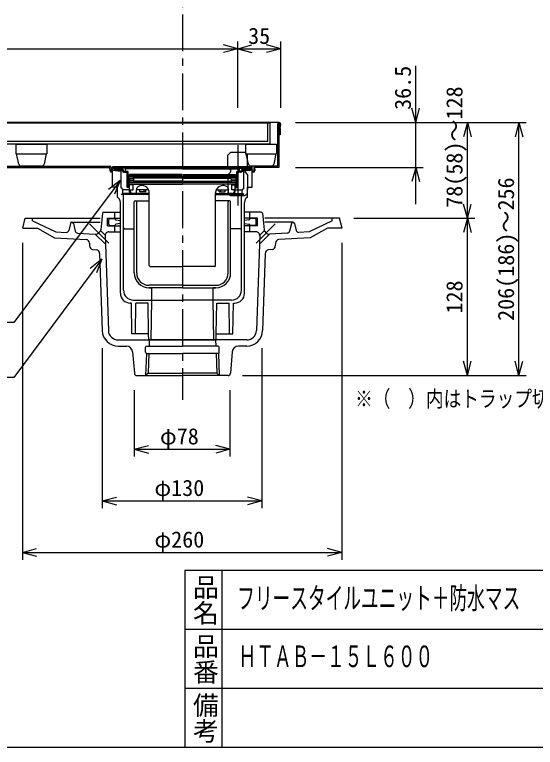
# Model space of a CAD drawing. Units: millimetres, scale not verified. Extents: x -819 to 819, y -558 to 522.
# Drawn here: x 80 to 504, y -558 to 38 of the extents above; entities that cross this region are included whole.
import ezdxf
from ezdxf.enums import TextEntityAlignment as Align

# ---------------------------------------------------------------- set-up
doc = ezdxf.new("R2010")
doc.units = ezdxf.units.MM
doc.header["$LTSCALE"] = 6
for name, pattern in [('CHAIN1', [8, 5, -1, 1, -1]), ('CHAIN2', [12, 9, -1, 1, -1]), ('DASHED2', [3, 2, -1])]:
    doc.linetypes.add(name, pattern=pattern)
for name, color, linetype in [('0-0_計極細', 2, 'Continuous'), ('0-1_計細線', 3, 'Continuous'), ('0-5_寸法線', 7, 'Continuous'), ('0-7_枠細線', 5, 'Continuous'), ('0-8_枠中線', 5, 'Continuous')]:
    doc.layers.add(name, color=color, linetype=linetype)
doc.styles.add('@ＭＳ ゴシック', font='')
doc.styles.add('ＭＳ ゴシック', font='')
doc.styles.get('@ＭＳ ゴシック').set_extended_font_data('@MS Gothic')
doc.styles.get('ＭＳ ゴシック').set_extended_font_data('MS Gothic')

msp = doc.modelspace()

# ---------------------------------------------------------------- linework, layer by layer
at = {"layer": '0-0_計極細', "linetype": 'CHAIN1'}
for p, q in [((217, 326.656), (217, -274.997)), ((156.959, -147.49), (141.425, -131.955)), ((277.041, -147.49), (292.575, -131.955))]:
    msp.add_line(p, q, dxfattribs=at)
at = {"layer": '0-0_計極細', "linetype": 'CHAIN2'}
msp.add_line((262, -67.844), (262, -116.97), dxfattribs=at)
at = {"layer": '0-0_計極細'}
for p, q in [((167.021, -86.637), (160.1, -85.651)), ((167.021, -87.344), (160.1, -86.358)), ((160.182, -86.37), (160.1, -86.37)), ((166.501, -87.27), (160.1, -87.27)), ((160.1, -88.044), (167.021, -88.844)), ((167.021, -88.17), (161.19, -88.17)), ((217, -86.344), (164.964, -86.344)), ((217, -86.637), (167.021, -86.637)), ((167.021, -102.658), (167.021, -87.337)), ((169.759, -89.137), (170.95, -89.137)), ((170.5, -89.137), (170.5, -86.637)), ((170.55, -88.937), (170.55, -87.637)), ((217, -87.137), (171.05, -87.137)), ((217, -86.344), (269.036, -86.344)), ((217, -86.637), (266.979, -86.637)), ((217, -87.137), (262.95, -87.137)), ((264.241, -89.137), (263.05, -89.137)), ((263.45, -88.937), (263.45, -87.637)), ((263.5, -89.137), (263.5, -86.637)), ((266.979, -86.637), (273.9, -85.651)), ((266.979, -87.344), (273.9, -86.358)), ((266.979, -102.658), (266.979, -87.337)), ((273.9, -88.044), (266.979, -88.844)), ((266.979, -88.17), (272.81, -88.17)), ((267.499, -87.27), (273.9, -87.27)), ((273.818, -86.37), (273.9, -86.37)), ((169.759, -89.837), (170.95, -89.837)), ((172, -102.137), (172, -90.887)), ((172.7, -101.437), (172.7, -90.887)), ((173.65, -95.23), (172.85, -93.73)), ((217, -93.73), (172.85, -93.73)), ((216.8, -92.637), (173.2, -92.637)), ((173.5, -93.536), (173.5, -92.637)), ((173.5, -93.536), (217, -93.536)), ((177.411, -95.07), (173.564, -95.07)), ((173.65, -95.23), (173.65, -98.03)), ((216.8, -91.637), (173.8, -91.637)), ((173.8, -92.637), (173.8, -91.637)), ((177.25, -93.73), (177.25, -94.23)), ((177.25, -95.23), (177.75, -94.73)), ((177.25, -95.23), (177.25, -96.53)), ((260.5, -93.536), (217, -93.536)), ((217, -93.73), (261.15, -93.73)), ((217.2, -91.637), (260.2, -91.637)), ((217.2, -92.637), (260.8, -92.637)), ((256.75, -95.23), (256.25, -94.73)), ((256.589, -95.07), (260.436, -95.07)), ((256.75, -93.73), (256.75, -94.23)), ((256.75, -95.23), (256.75, -96.53)), ((260.2, -92.637), (260.2, -91.637)), ((260.35, -95.23), (261.15, -93.73)), ((260.35, -95.23), (260.35, -98.03)), ((260.5, -93.536), (260.5, -92.637)), ((261.3, -101.437), (261.3, -90.887)), ((262, -102.137), (262, -90.887)), ((264.241, -89.837), (263.05, -89.837)), ((176.75, -100.137), (172.7, -100.137)), ((173.5, -98.136), (217, -98.136)), ((173.5, -99.636), (173.5, -98.136)), ((173.5, -99.636), (176.75, -99.636)), ((177.289, -96.57), (173.65, -96.57)), ((217, -98.03), (173.65, -98.03)), ((174, -106.137), (174, -100.137)), ((177.25, -97.53), (177.25, -98.03)), ((217, -97.03), (177.75, -97.03)), ((217, -97.03), (256.25, -97.03)), ((217, -98.03), (260.35, -98.03)), ((260.5, -98.136), (217, -98.136)), ((256.711, -96.57), (260.35, -96.57)), ((256.75, -97.53), (256.75, -98.03)), ((260.5, -99.636), (257.25, -99.636)), ((257.25, -100.137), (261.3, -100.137)), ((260, -106.137), (260, -100.137)), ((260.5, -99.636), (260.5, -98.136)), ((167.021, -102.658), (168.5, -104.137)), ((174, -104.137), (168.5, -104.137)), ((190, -107.044), (168.5, -107.044)), ((174, -102.137), (172, -102.137)), ((174, -101.437), (172.7, -101.437)), ((174.83, -106.137), (174, -106.137)), ((176.5, -107.036), (179.5, -107.036)), ((179.5, -107.036), (179.5, -104.036)), ((189.443, -104.137), (179.502, -104.137)), ((182.214, -105.837), (182.214, -104.137)), ((187.214, -105.837), (182.214, -105.837)), ((185.714, -105.837), (185.714, -104.137)), ((187.214, -105.837), (187.214, -104.137)), ((190, -108.139), (190, -106.662)), ((190, -165.636), (190, -106.662)), ((244, -108.139), (244, -106.662)), ((244, -165.636), (244, -106.662)), ((244, -107.044), (265.5, -107.044)), ((244.557, -104.137), (254.498, -104.137)), ((246.786, -105.837), (246.786, -104.137)), ((246.786, -105.837), (251.786, -105.837)), ((248.286, -105.837), (248.286, -104.137)), ((251.786, -105.837), (251.786, -104.137)), ((254.5, -107.036), (254.5, -104.036)), ((257.5, -107.036), (254.5, -107.036)), ((259.17, -106.137), (260, -106.137)), ((260, -101.437), (261.3, -101.437)), ((260, -102.137), (262, -102.137)), ((260, -104.137), (265.5, -104.137)), ((266.979, -102.658), (265.5, -104.137)), ((190, -107.844), (167.021, -107.844)), ((169, -134.922), (169, -107.844)), ((178.75, -113.044), (190, -113.044)), ((244, -107.844), (266.979, -107.844)), ((255.25, -113.044), (244, -113.044)), ((265, -134.922), (265, -107.844)), ((177.75, -171.844), (177.75, -114.044)), ((179.75, -171.844), (179.75, -114.044)), ((254.25, -171.844), (254.25, -114.044)), ((256.25, -171.844), (256.25, -114.044)), ((157, -132.144), (157, -128.544)), ((158, -127.544), (162, -127.544)), ((162.803, -128.51), (166.5, -129.251)), ((271.197, -128.51), (267.5, -129.251)), ((276, -127.544), (272, -127.544)), ((277, -132.144), (277, -128.544)), ((158, -133.144), (162.001, -133.144)), ((166.5, -131.457), (162.803, -132.198)), ((169, -185.844), (169, -134.922)), ((169.875, -135.914), (177.75, -135.914)), ((264.125, -135.914), (256.25, -135.914)), ((265, -185.844), (265, -134.922)), ((267.5, -131.457), (271.197, -132.198)), ((276, -133.144), (271.999, -133.144)), ((154.219, -144.333), (154.2, -144.315)), ((177.75, -171.844), (177.75, -144.844)), ((256.25, -171.844), (256.25, -144.844)), ((191, -166.636), (217, -166.636)), ((243, -166.636), (217, -166.636)), ((217, -181.844), (189.75, -181.844)), ((216.069, -183.844), (189.75, -183.844)), ((189.75, -183.844), (192, -183.844)), ((192, -193.844), (192, -183.844)), ((217, -183.844), (216.069, -183.844)), ((217, -183.844), (216.069, -183.844)), ((217, -181.844), (244.25, -181.844)), ((217, -183.844), (217.931, -183.844)), ((217, -183.844), (217.931, -183.844)), ((217.931, -183.844), (244.25, -183.844)), ((242, -193.844), (242, -183.844)), ((244.25, -183.844), (242, -183.844)), ((177, -193.844), (192, -193.844)), ((178.75, -221.344), (179, -196.344)), ((189, -196.344), (179, -196.344)), ((189.417, -221.344), (189, -196.344)), ((191.5, -226.344), (192, -193.844)), ((242.5, -226.344), (242, -193.844)), ((257, -193.844), (242, -193.844)), ((244.583, -221.344), (245, -196.344)), ((245, -196.344), (255, -196.344)), ((255.25, -221.344), (255, -196.344))]:
    msp.add_line(p, q, dxfattribs=at)
for points in [[(172.7, -92.137), (172.7, -89.137), (170.75, -89.137)], [(261.3, -92.137), (261.3, -89.137), (263.25, -89.137)], [(217, -94.73), (177.75, -94.73), (177.25, -94.23)], [(217, -94.73), (256.25, -94.73), (256.75, -94.23)], [(176.75, -104.036), (176.75, -99.636), (217, -99.636)], [(177.25, -97.53), (177.75, -97.03), (177.25, -96.53)], [(257.25, -104.036), (257.25, -99.636), (217, -99.636)], [(256.75, -97.53), (256.25, -97.03), (256.75, -96.53)], [(167.021, -107.844), (168.5, -107.044), (168.5, -104.137)], [(174.5, -105.036), (174.5, -104.036), (176.75, -104.036)], [(259.5, -105.036), (259.5, -104.036), (257.25, -104.036)], [(266.979, -107.844), (265.5, -107.044), (265.5, -104.137)], [(191.998, -193.946), (192, -193.844), (217, -193.844)], [(242.002, -193.946), (242, -193.844), (217, -193.844)]]:
    msp.add_lwpolyline(points, dxfattribs=at)
for centre, radius, start, end in [((167.021, -88.387), 1.75, 4.15099, 90), ((167.021, -88.387), 1.05, 4.15099, 90), ((169.759, -88.137), 1.7, 183.35089, 270), ((169.759, -88.137), 1, 183.35089, 270), ((171.05, -87.637), 0.5, 155.94545, 180), ((170.75, -88.937), 0.2, 180, 270), ((171.05, -87.637), 0.5, 90, 155.94545), ((170.95, -90.887), 1.75, 0, 90), ((263.05, -90.887), 1.75, 90, 180), ((262.95, -87.637), 0.5, 24.05455, 90), ((263.25, -88.937), 0.2, 270, 360), ((262.95, -87.637), 0.5, 0, 24.05455), ((264.241, -88.137), 1, 270, 356.64911), ((264.241, -88.137), 1.7, 270, 356.64911), ((266.979, -88.387), 1.75, 90, 175.84901), ((266.979, -88.387), 1.05, 90, 175.84901), ((170.95, -90.887), 1.05, 0, 90), ((173.2, -92.137), 0.5, 180, 270), ((260.8, -92.137), 0.5, 270, 360), ((263.05, -90.887), 1.05, 90, 180), ((184, -106.662), 6, 24.88695, 124.83371), ((250, -106.662), 6, 55.16629, 155.11305), ((176.5, -105.036), 2, 180, 270), ((182.5, -104.036), 3, 129.9705, 181.9251), ((184, -106.662), 6, 0, 24.88695), ((250, -106.662), 6, 155.11305, 180), ((251.5, -104.036), 3, 358.0749, 50.0295), ((257.5, -105.036), 2, 270, 360), ((178.75, -114.044), 1, 90, 180), ((178.75, -114.044), 1, 0, 90), ((255.25, -114.044), 1, 90, 180), ((255.25, -114.044), 1, 0, 90), ((158, -128.544), 1, 90, 180), ((163, -127.53), 1, 180.79781, 258.66525), ((271, -127.53), 1, 281.33475, 359.20219), ((276, -128.544), 1, 0, 90), ((158, -132.144), 1, 180, 270), ((163, -133.178), 1, 101.33475, 178.01327), ((170, -134.922), 1, 180, 262.81924), ((264, -134.922), 1, 277.18076, 360), ((271, -133.178), 1, 1.98673, 78.66525), ((276, -132.144), 1, 270, 360), ((191, -165.636), 1, 180, 270.00046), ((243, -165.636), 1, 269.99954, 360), ((189.75, -171.844), 12, 180, 270), ((189.75, -171.844), 10, 180, 270), ((244.25, -171.844), 10, 270, 360), ((244.25, -171.844), 12, 270, 360), ((177, -185.844), 8, 180, 270), ((257, -185.844), 8, 270, 360)]:
    msp.add_arc(centre, radius, start, end, dxfattribs=at)
at = {"layer": '0-1_計細線'}
for p, q in [((295.75, -49.344), (-295.739, -49.344)), ((288.5, -49.844), (-288.5, -49.844)), ((286.5, -64.844), (286.5, -49.844)), ((288.5, -66.844), (288.5, -49.844)), ((294.5, -50.594), (294.5, -84.844)), ((295.5, -50.594), (295.5, -85.844)), ((295.5, -54.277), (295.987, -50.627)), ((295.75, -50.344), (295.739, -50.344)), ((296.518, -54.212), (297, -50.594)), ((296.5, -59.344), (295.5, -59.344)), ((296.5, -54.476), (296.5, -59.344)), ((288.5, -66.844), (-288.5, -66.844)), ((81.497, -66.844), (106.497, -66.844)), ((81.497, -74.844), (81.497, -66.844)), ((106.497, -66.844), (106.497, -74.844)), ((268.5, -66.844), (293.5, -66.844)), ((268.5, -74.844), (268.5, -66.844)), ((293.5, -66.844), (293.5, -74.844)), ((81.497, -74.844), (106.497, -74.844)), ((83.675, -83.236), (81.997, -74.844)), ((105.997, -74.844), (104.318, -83.236)), ((268.5, -74.844), (293.5, -74.844)), ((270.678, -83.236), (269, -74.844)), ((293, -74.844), (291.322, -83.236)), ((-295.5, -85.844), (157.5, -85.844)), ((-294.5, -84.844), (157.5, -84.844)), ((102.357, -84.844), (85.636, -84.844)), ((158, -87.344), (158, -86.344)), ((158, -87.344), (158, -88.344)), ((159, -86.344), (159, -86.844)), ((159, -86.844), (159, -88.344)), ((159.599, -88.844), (159.5, -88.844)), ((159.5, -88.844), (160.1, -88.844)), ((273.9, -85.344), (160.1, -85.344)), ((160.1, -101.488), (160.1, -85.344)), ((289.36, -84.844), (272.64, -84.844)), ((273.9, -101.488), (273.9, -85.344)), ((274.5, -88.844), (273.9, -88.844)), ((274.401, -88.844), (274.5, -88.844)), ((275, -86.344), (275, -86.844)), ((275, -86.844), (275, -88.344)), ((276, -87.344), (276, -86.344)), ((276, -87.344), (276, -88.344)), ((294.5, -84.844), (276.5, -84.844)), ((295.5, -85.844), (276.5, -85.844)), ((164, -110.044), (164, -102.044)), ((270, -110.044), (270, -102.044)), ((166.5, -188.344), (166.5, -114.374)), ((267.5, -188.344), (267.5, -114.374)), ((151.905, -123.233), (150.422, -136.582)), ((152.899, -122.344), (166.5, -122.344)), ((162, -127.344), (162, -122.344)), ((281.101, -122.344), (267.5, -122.344)), ((272, -127.344), (272, -122.344)), ((282.095, -123.233), (283.578, -136.582)), ((87.006, -135.344), (88.998, -127.344)), ((88.998, -127.344), (95, -127.344)), ((95, -127.344), (150, -127.344)), ((95, -129.333), (95, -127.344)), ((95, -129.333), (113.917, -138.323)), ((127, -130.344), (150, -130.344)), ((156, -133.344), (156, -127.344)), ((156, -127.344), (166.5, -127.344)), ((278, -127.344), (267.5, -127.344)), ((278, -133.344), (278, -127.344)), ((339, -127.344), (284, -127.344)), ((307, -130.344), (284, -130.344)), ((339, -129.333), (320.083, -138.323)), ((339, -129.333), (339, -127.344)), ((345.002, -127.344), (339, -127.344)), ((346.994, -135.344), (345.002, -127.344)), ((87, -135.344), (87, -135.324)), ((125.752, -131.501), (124.402, -137.257)), ((128.268, -131.509), (129.7, -137.76)), ((156, -133.344), (166.5, -133.344)), ((162, -138.344), (162, -133.344)), ((278, -133.344), (267.5, -133.344)), ((272, -138.344), (272, -133.344)), ((305.732, -131.509), (304.3, -137.76)), ((308.248, -131.501), (309.598, -137.257)), ((347, -135.344), (347, -135.324)), ((113.917, -138.323), (122.343, -138.795)), ((131.537, -139.311), (146.059, -140.124)), ((154.337, -148.403), (146.055, -140.121)), ((154.112, -141.106), (150.282, -137.276)), ((154.104, -141.444), (154.337, -148.403)), ((157.102, -138.344), (166.5, -138.344)), ((276.898, -138.344), (267.5, -138.344)), ((279.663, -148.403), (287.945, -140.121)), ((279.896, -141.444), (279.663, -148.403)), ((279.888, -141.106), (283.718, -137.276)), ((302.463, -139.311), (287.941, -140.124)), ((320.083, -138.323), (311.657, -138.795)), ((112.876, -143.273), (138.473, -144.707)), ((141.303, -147.602), (141.376, -149.784)), ((154.337, -148.403), (156.692, -218.612)), ((279.663, -148.403), (277.308, -218.612)), ((292.697, -147.602), (292.624, -149.784)), ((321.124, -143.273), (295.527, -144.707)), ((144.004, -152.661), (146.959, -153.029)), ((289.996, -152.661), (287.041, -153.029)), ((149.586, -155.905), (151.695, -218.779)), ((284.414, -155.905), (282.305, -218.779)), ((175.5, -196.344), (174.5, -196.344)), ((175.9, -221.344), (175.5, -196.344)), ((258.1, -221.344), (258.5, -196.344)), ((258.5, -196.344), (259.5, -196.344)), ((164.688, -226.344), (189.971, -226.344)), ((189.417, -221.344), (175.9, -221.344)), ((189.5, -226.344), (189.417, -221.344)), ((192.444, -226.344), (189.5, -226.344)), ((189.971, -226.344), (189.804, -231.344)), ((189.971, -226.344), (217, -226.344)), ((217, -226.344), (192.444, -226.344)), ((217, -226.344), (241.556, -226.344)), ((244.029, -226.344), (217, -226.344)), ((241.556, -226.344), (244.5, -226.344)), ((244.029, -226.344), (244.196, -231.344)), ((269.312, -226.344), (244.029, -226.344)), ((244.5, -226.344), (244.583, -221.344)), ((244.583, -221.344), (258.1, -221.344)), ((164.688, -231.344), (171.404, -231.344)), ((187, -236.344), (187, -232.344)), ((188, -231.344), (189.804, -231.344)), ((189.804, -231.344), (217, -231.344)), ((244.196, -231.344), (217, -231.344)), ((246, -231.344), (244.196, -231.344)), ((247, -236.344), (247, -232.344)), ((269.312, -231.344), (262.596, -231.344)), ((176.386, -235.926), (177.861, -253.512)), ((187.605, -237.262), (187, -255.344)), ((188, -237.344), (217, -237.344)), ((246, -237.344), (217, -237.344)), ((246.395, -237.262), (247, -255.344)), ((257.614, -235.926), (256.139, -253.512)), ((179.854, -255.344), (187, -255.344)), ((187, -255.344), (217, -255.344)), ((189.068, -253.344), (217, -253.344)), ((244.932, -253.344), (217, -253.344)), ((247, -255.344), (217, -255.344)), ((254.146, -255.344), (247, -255.344))]:
    msp.add_line(p, q, dxfattribs=at)
at = {"layer": '0-1_計細線', "linetype": 'DASHED2'}
for p, q in [((256, -73.844), (254, -75.844)), ((254, -85.844), (254, -75.844)), ((268, -73.844), (256, -73.844)), ((268.5, -74.344), (268, -73.844)), ((269, -74.844), (268.5, -74.344)), ((270, -75.844), (269, -74.844)), ((270, -79.844), (270, -75.844)), ((270, -85.844), (270, -79.844)), ((254, -91.844), (254, -105.844)), ((270, -91.844), (270, -105.844)), ((257, -108.844), (267, -108.844))]:
    msp.add_line(p, q, dxfattribs=at)
at = {"layer": '0-1_計細線'}
for points in [[(286.5, -64.844), (-286.5, -64.844), (-286.5, -49.844)], [(159.5, -89.844), (159.599, -89.844), (160.1, -89.844)], [(274.5, -89.844), (274.401, -89.844), (273.9, -89.844)], [(164, -102.044), (160.1, -102.044), (160.1, -101.488)], [(270, -102.044), (273.9, -102.044), (273.9, -101.488)], [(87.006, -135.344), (98.977, -135.344), (112.876, -143.273)], [(346.994, -135.344), (335.023, -135.344), (321.124, -143.273)], [(189.603, -237.344), (189.067, -253.348), (187, -255.342)], [(244.397, -237.344), (244.933, -253.348), (247, -255.342)]]:
    msp.add_lwpolyline(points, dxfattribs=at)
at = {"layer": '0-1_計細線', "linetype": 'DASHED2'}
for points in [[(254, -85.844), (256, -87.844), (256, -89.844), (254, -91.844)], [(270, -85.844), (268, -87.844), (268, -89.844), (270, -91.844)]]:
    msp.add_lwpolyline(points, dxfattribs=at)
at = {"layer": '0-1_計細線'}
for centre, radius, start, end in [((295.75, -50.594), 1.25, 360, 180), ((295.75, -50.594), 0.25, 90, 180), ((295.739, -50.594), 0.25, 352.40536, 90), ((298.5, -54.476), 2, 172.40536, 180), ((85.636, -82.844), 2, 191.30993, 270), ((102.357, -82.844), 2, 270, 348.69007), ((272.64, -82.844), 2, 191.30993, 270), ((289.36, -82.844), 2, 270, 348.69007), ((157.5, -86.344), 1.5, 0, 90), ((157.5, -86.344), 0.5, 0, 90), ((159.5, -88.344), 1.5, 180, 270), ((159.5, -88.344), 0.5, 180, 270), ((274.5, -88.344), 1.5, 270, 360), ((274.5, -88.344), 0.5, 270, 360), ((276.5, -86.344), 1.5, 90, 180), ((276.5, -86.344), 0.5, 90, 180), ((161.5, -114.374), 5, 0, 60), ((272.5, -114.374), 5, 120, 180), ((152.899, -123.344), 1, 90, 173.65981), ((281.101, -123.344), 1, 6.34019, 90), ((127.213, -131.844), 1.5, 97.79436, 166.79892), ((126.806, -131.844), 1.5, 12.90183, 82.20564), ((307.194, -131.844), 1.5, 97.79436, 167.09817), ((306.787, -131.844), 1.5, 13.20108, 82.20564), ((146.446, -136.14), 4, 264.38556, 353.65981), ((287.554, -136.14), 4, 186.34019, 275.61444), ((122.455, -136.798), 2, 266.79209, 346.74737), ((131.649, -137.314), 2, 192.90182, 266.77104), ((157.102, -141.344), 3, 90, 181.92122), ((276.898, -141.344), 3, 358.07878, 90), ((302.351, -137.314), 2, 273.22896, 347.09818), ((311.545, -136.798), 2, 193.25263, 273.20791), ((138.305, -147.702), 3, 1.92125, 86.79209), ((295.695, -147.702), 3, 93.20791, 178.07875), ((144.375, -149.684), 3, 181.92125, 262.89591), ((146.588, -156.006), 3, 1.92123, 82.89591), ((287.412, -156.006), 3, 97.10409, 178.07877), ((289.625, -149.684), 3, 277.10409, 358.07875), ((174.5, -188.344), 8, 180, 270), ((259.5, -188.344), 8, 270, 360), ((164.688, -218.344), 13, 181.92123, 270), ((164.688, -218.344), 8, 181.92122, 270), ((269.312, -218.344), 8, 270, 358.07878), ((269.312, -218.344), 13, 270, 358.07877), ((171.404, -236.344), 5, 4.79504, 90), ((188, -232.344), 1, 90, 180), ((246, -232.344), 1, 0, 90), ((262.596, -236.344), 5, 90, 175.20496), ((188, -236.344), 1, 180, 246.70951), ((188, -236.344), 1, 246.70951, 270), ((246, -236.344), 1, 270, 293.29049), ((246, -236.344), 1, 293.29049, 360), ((179.854, -253.344), 2, 184.8155, 270), ((254.146, -253.344), 2, 270, 355.1845)]:
    msp.add_arc(centre, radius, start, end, dxfattribs=at)
at = {"layer": '0-1_計細線', "linetype": 'DASHED2'}
for centre, start, end in [((257, -105.844), 180, 270), ((267, -105.844), 270, 360)]:
    msp.add_arc(centre, 3, start, end, dxfattribs=at)
at = {"layer": '0-5_寸法線'}
for p, q in [((262, 10.656), (250.409, 13.762)), ((262, -37.344), (262, 16.656)), ((262, 10.656), (273.591, 13.762)), ((297, 10.656), (285.409, 13.762)), ((297, -37.344), (297, 16.656)), ((-262, 10.656), (262, 10.656)), ((262, 10.656), (250.409, 7.551)), ((262, 10.656), (273.591, 7.551)), ((262, 10.656), (297, 10.656)), ((297, 10.656), (285.409, 7.551)), ((406.994, -115.844), (406.994, -3.081)), ((406.994, -49.344), (403.888, -37.753)), ((406.994, -49.344), (410.1, -37.753)), ((309, -49.344), (412.994, -49.344)), ((309, -49.344), (454.994, -49.344)), ((309, -49.344), (496.994, -49.344)), ((448.994, -49.344), (445.888, -60.935)), ((448.994, -49.344), (452.1, -60.935)), ((448.994, -127.344), (448.994, -49.344)), ((490.994, -49.344), (487.888, -60.935)), ((490.994, -49.344), (494.1, -60.935)), ((490.994, -255.344), (490.994, -49.344)), ((309, -85.844), (412.994, -85.844)), ((406.994, -85.844), (403.888, -97.435)), ((406.994, -85.844), (410.1, -97.435)), ((166.229, -96.433), (156.798, -103.852)), ((166.229, -96.433), (161.771, -107.574)), ((448.994, -127.344), (445.888, -115.753)), ((448.994, -127.344), (452.1, -115.753)), ((356.698, -127.344), (454.994, -127.344)), ((448.994, -127.344), (445.888, -138.935)), ((448.994, -127.344), (452.1, -138.935)), ((448.994, -255.344), (448.994, -127.344)), ((86.691, -147.344), (86.691, -405.344)), ((346.691, -147.344), (346.691, -405.344)), ((151.322, -160.657), (141.913, -168.104)), ((151.322, -160.657), (146.897, -171.811)), ((151.691, -233.175), (151.691, -363.344)), ((281.691, -233.175), (281.691, -363.344)), ((448.994, -255.344), (445.888, -243.753)), ((448.994, -255.344), (452.1, -243.753)), ((490.994, -255.344), (487.888, -243.753)), ((490.994, -255.344), (494.1, -243.753)), ((265.836, -255.344), (454.994, -255.344)), ((265.836, -255.344), (496.994, -255.344)), ((177.691, -267.356), (177.691, -321.344)), ((255.691, -267.356), (255.691, -321.344)), ((177.691, -315.344), (189.282, -312.238)), ((177.691, -315.344), (189.282, -318.449)), ((177.691, -315.344), (255.691, -315.344)), ((255.691, -315.344), (244.1, -312.238)), ((255.691, -315.344), (244.1, -318.449)), ((151.691, -357.344), (163.282, -354.238)), ((151.691, -357.344), (163.282, -360.449)), ((151.691, -357.344), (281.691, -357.344)), ((281.691, -357.344), (270.1, -354.238)), ((281.691, -357.344), (270.1, -360.449)), ((86.691, -399.344), (98.282, -396.238)), ((86.691, -399.344), (98.282, -402.449)), ((86.691, -399.344), (346.691, -399.344)), ((346.691, -399.344), (335.1, -396.238)), ((346.691, -399.344), (335.1, -402.449))]:
    msp.add_line(p, q, dxfattribs=at)
for points in [[(166.229, -96.433), (79.657, -212.118), (-78.743, -212.118)], [(151.322, -160.657), (79.657, -257.013), (-21.143, -257.013)]]:
    msp.add_lwpolyline(points, dxfattribs=at)
at = {"layer": '0-7_枠細線'}
for p, q in [((249, -414), (249, -558)), ((531, -462), (219, -462)), ((603, -510), (219, -510))]:
    msp.add_line(p, q, dxfattribs=at)
at = {"layer": '0-8_枠中線'}
msp.add_lwpolyline([(-819, -558), (-819, 522), (819, 522), (819, -558)], close=True, dxfattribs=at)
msp.add_lwpolyline([(819, -414), (219, -414), (219, -558)], dxfattribs=at)

# ---------------------------------------------------------------- texts
at = {"layer": '0-5_寸法線', "style": 'ＭＳ ゴシック'}
for s, p in [('35', (270.5, 10.656)), ('φ78', (198.691, -315.344)), ('φ130', (194.191, -357.344)), ('φ260', (194.191, -399.344))]:
    msp.add_text(s, height=13.2, dxfattribs=at).set_placement(p, align=Align.BOTTOM_LEFT)
for s, p in [('36.5', (406.994, -39.081)), ('78(58)～128', (448.994, -118.756)), ('206(186)～256', (490.994, -210.844)), ('128', (448.994, -204.844))]:
    msp.add_text(s, height=13.2, rotation=90, dxfattribs=at).set_placement(p, align=Align.BOTTOM_LEFT)
at = {"layer": '0-5_寸法線', "style": 'ＭＳ ゴシック', "width": 0.8}
msp.add_text('※（\u3000）内はトラップ切断時', height=13.2, dxfattribs=at).set_placement((357.591, -284.779), align=Align.BOTTOM_LEFT)
at = {"layer": '0-7_枠細線', "style": '@ＭＳ ゴシック'}
for s, p in [('品名', (223.5, -417)), ('品番', (223.5, -465)), ('備考', (223.5, -513))]:
    msp.add_text(s, height=15.4, rotation=270, dxfattribs=at).set_placement(p, align=Align.BOTTOM_LEFT)
at = {"layer": '0-7_枠細線', "style": 'ＭＳ ゴシック', "width": 0.6}
for s, p in [('フリースタイルユニット＋防水マス', (261.6, -450.564)), ('ＨＴＡＢ－１５Ｌ６００', (262.717, -498))]:
    msp.add_text(s, height=17.6, dxfattribs=at).set_placement(p, align=Align.BOTTOM_LEFT)

doc.saveas('drawing.dxf')
